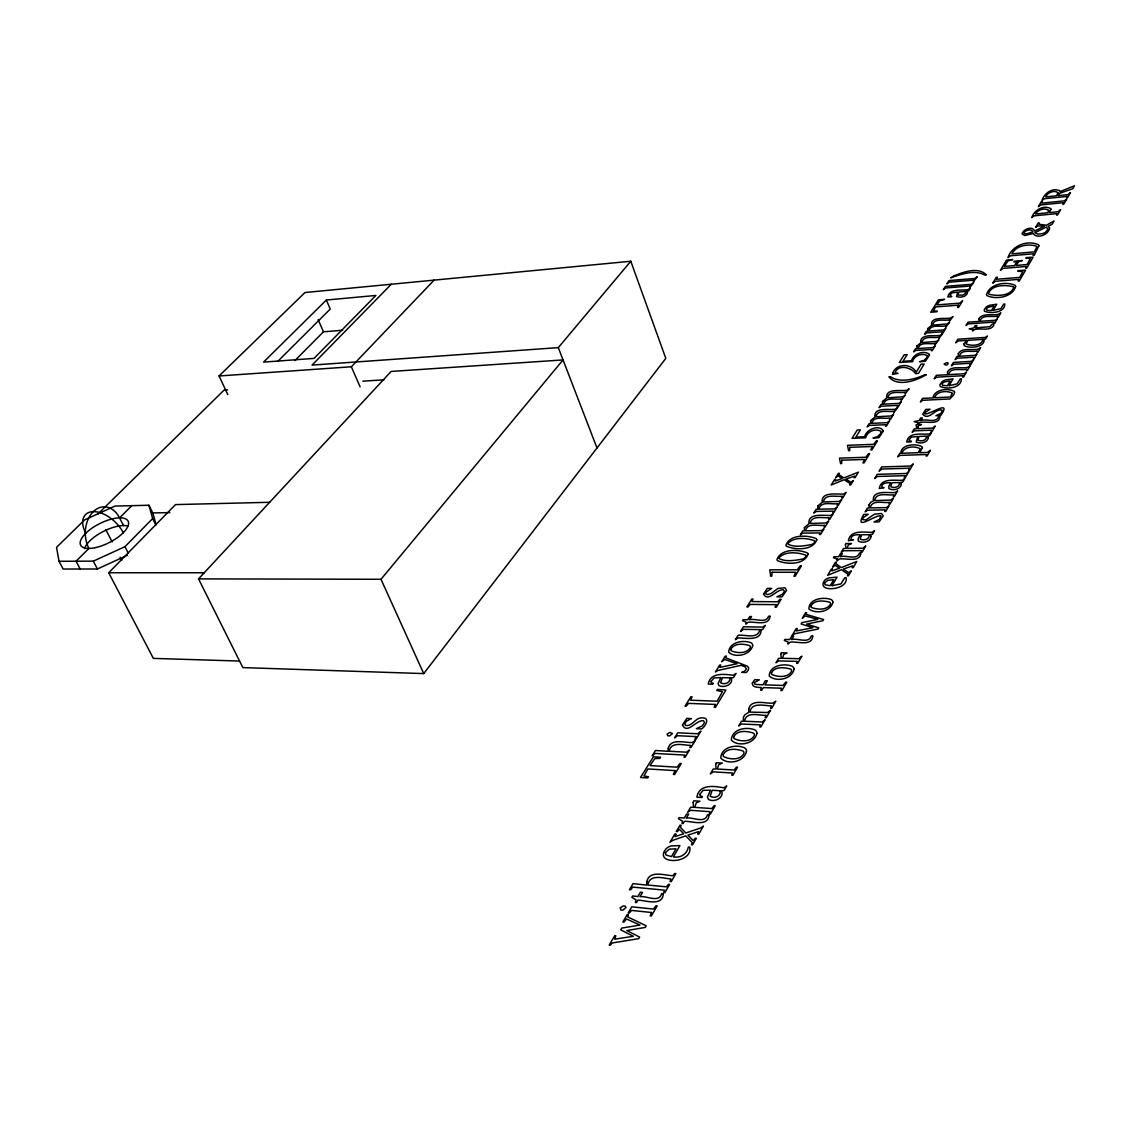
<?xml version="1.0" encoding="UTF-8"?>
<svg xmlns="http://www.w3.org/2000/svg" width="1131" height="1131" viewBox="0 0 1131 1131"><rect width="100%" height="100%" fill="white"/><g stroke="black" fill="none" stroke-linecap="round" stroke-linejoin="round"><path stroke-width="1.5" d="M673.369 856.817L679.929 845.606L671.249 845.903A7.889 4.92 -22.1 0 0 666.244 848.575C652.446 865.003 693.119 864.395 689.74 847.161L688.355 847.048C687.139 853.834 680.579 858.316 673.822 856.846M832.034 585.688L837.039 577.135L829.179 577.87A6.942 3.732 -17.7 0 0 824.852 580.104C814.772 593.026 848.971 590.721 846.073 577.701L844.8 577.701L840.969 583.865L832.43 585.688M949.065 385.699L953.051 378.871L945.841 379.846A6.277 2.941 -16 0 0 942.024 381.783L939.918 384.724L940.144 386.392C946.661 389.658 961.421 388.258 961.435 378.843L960.261 378.913L957.179 383.833L949.432 385.671M993.117 310.417L996.75 304.211L989.809 305.243A6.037 2.658 -15.6 0 0 986.161 307.067L984.224 309.767L984.493 311.251C990.756 313.867 1004.795 312.82 1004.865 303.985L1003.734 304.069L1000.907 308.565L993.47 310.403M198.533 578.888L380.991 579.284L563.04 359.927L391.114 371.449L198.533 578.888L242.84 667.601L423.729 673.595L665.806 358.386L630.787 261.247L304.988 292.519L219.046 375.973L227.769 394.521M391.284 284.234L312.043 365.101L558.304 347.627L630.787 261.247M219.046 375.973L351.345 366.783L434.106 280.135M239.461 661.055L153.349 658.383L108.703 572.753L175.503 504.596L269.645 502.291M59.024 561.301L93.308 561.146L124.961 546.683L152.657 518.564L148.91 505.246L114.966 506.066L84.599 519.892L56.55 547.333L59.024 561.301L63.138 569.034L97.407 568.992L127.407 555.264M294.937 360.549L323.48 331.807L342.693 330.224M80.16 569.006L76.046 561.23L88.911 548.422A26.197 18.874 -90 0 1 93.18 511.749A26.197 18.874 -90 0 1 119.575 517.871L131.832 505.656M277.774 361.355L330.252 309.046L326.336 300.04L375.916 295.445L314.036 358.4L263.565 362.104L326.336 300.04M97.803 514.138L224.065 390.11L227.585 389.884M362.797 381.175L383.876 379.818M152.247 512.965L169.82 512.583M108.703 572.753L204.23 572.753M93.308 561.146L97.407 568.992M105.763 529.548L112.125 541.876M120.084 557.286L121.681 560.368M124.961 546.683L128.185 552.96M119.575 517.871L123.505 525.547M148.91 505.246L152.784 512.951L156.106 524.671M152.657 518.564L155.795 524.784M380.991 579.284L423.729 673.595M318.122 319.621L323.48 331.807M351.345 366.783L360.11 386.859M558.304 347.627L596.984 447.989M84.528 548.577A26.564 10.688 -26.8 0 1 102.808 531.711A26.564 10.688 -26.8 0 1 127.845 525.986M85.744 533.295A26.31 15.283 43.7 0 1 93.435 511.622A26.31 15.283 43.7 0 1 123.265 532.743M763.51 594.058C768.472 602.922 776.827 588.445 783.472 589.887L784.419 591.329L782.525 594.199L776.898 596.843L781.988 596.871L786.568 590.382L785.013 587.781L777.93 588.403L771.427 593.337L767.765 594.595L765.8 593.959L766.055 592.135L771.766 588.389L767.313 588.374L763.51 594.058M748.736 709.236L748.708 712.346L744.834 714.764L743.491 717.068L743.293 721.21L741.441 721.267L738.656 725.975L741.498 724.01L760.371 724.858L759.778 726.936L760.852 726.979L765.093 719.655L762.04 722.002L744.509 721.225C746.135 710.932 759.17 715.654 765.899 715.343L765.107 717.747L766.182 717.789L770.579 710.197L767.539 712.53L750.037 712.092C751.366 701.743 764.542 705.857 771.384 705.9L770.593 708.289L771.653 708.331L775.838 701.121L772.996 703.1C765.941 703.892 750.885 698.35 748.736 709.236M812.722 636.046C812.1 646.918 796.323 640.994 790.088 642.196L787.925 644.119L788.194 642.125L784.278 640.443L784.872 639.453L789.721 639.552L791.7 636.188L793.623 636.216L791.629 639.595C797.185 637.686 808.806 644.147 811.224 636.018L812.722 636.046M845.408 544.774L846.158 548.365L843.5 548.507L841.195 552.423L843.74 550.712L861.497 550.599L861.059 552.31L862.076 552.296L865.78 545.905L862.882 548.224L847.303 548.337L848.208 544.972L851.473 543.516L845.875 543.559L845.408 544.774M760.965 629.599C761.969 641.616 744.806 637.926 738.076 637.898L735.376 639.722L738.119 635.311C744.693 634.265 757.996 639.778 759.82 629.614L743.378 629.331L740.494 631.48L743.392 626.786L762.633 627.097L765.291 625.302L762.732 629.5L760.965 629.599M1013.701 287.486C1010.548 296.421 996.567 296.237 988.918 294.201L988.522 293.452C991.774 284.531 1005.586 284.729 1013.277 286.751L1013.701 287.486M972.759 329.729L972.731 331.044L974.441 329.63C980.026 327.523 990.756 331.934 993.866 324.993L993.711 323.933L992.396 324.017L989.682 326.76L975.516 327.806L976.915 325.431L975.233 325.558L973.833 327.919L969.14 328.895L972.759 329.729M983.051 339.342C981.835 346.1 970.836 346.242 966.03 343.866L967.938 340.332L983.051 339.342M849.805 447.31L849.692 450.633L848.603 450.675L847.487 445.303L873.712 444.327L876.355 440.892L877.458 440.85L871.944 449.898L870.842 449.94L872.397 446.491L849.805 447.31M824.372 583.172L825.178 584.812L830.253 585.66L833.745 579.694L827.623 580.373L824.372 583.172M769.999 616.268C769.137 626.673 754.165 621.131 748.029 622.304L745.895 624.156L746.206 622.248L742.487 620.636L743.081 619.689L747.747 619.76L749.754 616.508L751.592 616.536L749.584 619.788C755.027 617.964 766.083 624.029 768.571 616.254L769.999 616.268M841.789 460.19L841.662 463.569L840.559 463.611L839.485 458.14L865.837 457.263L868.509 453.771L869.626 453.729L864.027 462.918L862.925 462.947L864.494 459.455L841.789 460.19M668.237 748.383L668.11 751.295L655.471 750.489L652.177 755.777L655.259 753.444L684.707 755.07L684.029 757.176L685.075 757.233L689.443 750.051L686.475 752.172L669.213 751.238C671.022 740.946 683.718 745.428 690.603 745.386L689.868 747.577L690.9 747.633L695.169 740.635L692.356 742.516C685.202 742.996 670.754 737.822 668.237 748.383M1036.759 246.911L1034.413 251.845L1011.892 253.839C1016.189 245.427 1028.192 243.504 1036.349 246.162L1036.759 246.911M816.836 539.699C812.977 550.698 795.39 550.048 786.413 546.231L785.889 545.199C789.848 534.242 807.322 534.85 816.313 538.653L816.836 539.699M780.772 654.156L781.365 658.299L778.595 658.369L776.007 662.766L778.736 660.9L797.214 661.381L796.676 663.317L797.723 663.346L801.893 656.15L798.769 658.694L782.553 658.299L783.656 654.481L787.134 652.926L781.309 652.785L780.772 654.156M808.071 554.119C804.212 565.231 786.455 564.595 777.449 560.637L776.926 559.576C780.871 548.507 798.528 549.086 807.548 553.045L808.071 554.119M646.805 881.657L646.621 885.092L633.049 883.636L629.416 889.744L630.518 889.843L632.766 887.1L664.448 890.168L663.671 892.642L664.802 892.741L669.609 884.442L668.492 884.343L666.385 886.831L647.823 885.05C649.505 873.5 663.346 878.335 670.923 878.999L670.103 881.558L671.22 881.657L675.9 873.584L674.783 873.485L672.846 875.691C665.099 875.55 649.208 869.767 646.805 881.657M682.502 724.872C687.125 735.291 696.696 719.019 703.623 720.815L704.528 722.539L702.379 725.819L696.343 728.675L701.644 728.93C705.179 726.668 710.395 717.817 702.775 717.902C695.565 716.729 692.596 726.795 685.64 725.438L684.764 723.939L686.574 721.083L691.479 718.581L686.828 718.383L682.502 724.872M729.976 677.879C730.612 682.898 724.264 685.132 720.617 682.742L722.455 677.639L729.976 677.879M711.201 681.244L711.13 682.672L713.407 683.322L712.855 684.227L708.246 684.071C710.395 672.068 724.547 674.189 733.312 675.249L736.041 673.412L733.51 677.582L731.192 677.822C733.948 684.354 723.996 688.341 719.019 685.612L718.058 683.647L720.871 677.596L714.014 677.964L711.201 681.244M720.235 790.781C721.069 796.295 714.128 799.108 710.169 796.083L712.177 790.258L720.235 790.781M700.103 794.047L700.004 795.701L702.45 796.507L701.842 797.539L696.922 797.214C698.916 783.939 714.212 785.918 723.812 787.855L726.752 785.833L724.01 790.555L721.536 790.753C724.618 797.92 714.014 802.854 708.444 799.363L707.426 797.058L710.48 790.145L703.143 790.343L700.103 794.047M917.863 422.641L917.778 424.153L919.616 422.584C924.889 420.647 939.211 425.822 939.903 416.731L938.532 416.788C936.143 423.602 925.752 418.371 920.818 420.548L922.387 417.905L920.62 417.975L919.065 420.619L914.145 421.58L917.863 422.641M708.981 814.97C708.374 827.298 691.564 821.035 684.467 821.276L683.11 823.594L682.021 823.509L682.46 821.092L678.444 818.802L679.151 817.628L684.283 818.01L686.658 813.981L688.68 814.136L686.305 818.151C692.398 816.653 704.952 824.146 707.384 814.857L708.981 814.97M1049.554 228.08C1048.988 234.626 1036.66 239.433 1033.239 233.438L1024.813 235.559L1022.056 233.905C1023.018 229.169 1032.688 225.493 1034.568 231.021L1044.365 226.228L1037.961 225.889L1035.614 227.416L1038.216 223.005L1039.233 222.906L1038.965 224.192L1046.345 225.267L1054.078 220.941L1052.141 224.277L1048.183 226.214L1049.554 228.08M917.863 427.264L917.736 428.706L932.58 428.098L935.238 426.019L932.001 431.604L931.053 431.646L931.379 430.176L914.456 430.854L912.109 432.395L914.117 428.988L916.647 428.776L916.152 424.676L921.496 424.45L918.443 425.793L917.863 427.264M772.105 572.272L771.766 576.174L770.621 576.174L769.815 569.812L797.298 569.784L800.296 565.839L801.455 565.839L795.107 576.259L793.948 576.259L795.786 572.272L772.105 572.272M715.697 764.273L716.121 768.995L713.237 768.981L710.339 773.901L713.265 771.865L732.436 773.01L731.785 775.202L732.874 775.258L737.539 767.214L736.451 767.157L734.175 770.013L717.365 769.023L718.68 764.726L722.356 763.072L716.319 762.732L715.697 764.273M810.969 605.905L811.167 607.347C816.822 609.694 827.015 610.57 830.493 604.208A5.203 2.842 -17.8 0 0 829.588 602.159C823.778 600.717 814.334 599.529 810.969 605.905M922.415 447.678L919.729 452.725L927.674 452.386L930.417 450.223L927.095 456.005L926.077 456.033L926.445 454.506L899.979 455.397L897.675 456.825L899.668 453.432L900.856 453.375C900.615 444.398 916.053 443.069 922.076 446.802L922.415 447.678M954.578 392.203L953.956 394.422L949.927 398.96L922.783 400.289L920.38 402L922.543 398.366L933.556 397.9L933.146 396.599C936.171 389.078 947.891 388.06 954.239 391.354L954.578 392.203M663.303 893.73C662.709 906.723 645.462 900.361 637.983 900.092L636.513 902.58L635.41 902.467L635.933 899.838L631.89 897.279L632.639 896.006L637.898 896.53L640.443 892.203L642.521 892.401L639.962 896.727C646.282 895.455 659.232 903.386 661.677 893.575L663.303 893.73M967.486 292.519C966.637 297.043 960.092 297.905 956.501 296.534L957.787 292.052L951.977 292.858L949.998 295.05L951.793 296.661L947.835 296.972C949.729 287.868 961.802 290.907 968.122 289.593L970.228 288.278L968.588 290.95L966.652 291.303L967.486 292.519M964.022 343.951L964.262 345.676C969.889 348.673 985.03 347.528 984.168 339.215L985.681 338.989L987.391 336.02L985.2 337.42L957.844 339.201L955.681 342.82L958.127 340.968L966.44 340.36L964.022 343.951M693.176 802.388L693.529 807.322L690.617 807.28L687.606 812.383L690.603 810.291L709.999 811.676L709.307 813.952L710.409 814.037L715.244 805.696L714.142 805.611L711.795 808.58L694.787 807.364L696.187 802.897L699.933 801.215L693.826 800.79L693.176 802.388M978.824 318.885L979.107 321.458L968.009 322.165L966.015 325.502L968.306 323.876L994.107 322.095L993.852 323.367L994.757 323.296L997.386 318.772L995.153 320.271L980.054 321.317C981.623 313.655 992.608 317.811 997.641 315.987L997.358 317.316L998.263 317.26L1000.822 312.849L998.687 314.178C992.792 316.072 982.655 312.354 978.824 318.885M771.483 672.818L771.653 674.387C777.336 677.13 788.038 678.049 791.53 671.376A5.372 3.054 -18.7 0 0 790.654 669.128C784.716 667.361 774.876 666.131 771.483 672.818M837.251 559.096L837.053 560.891L839.089 559.11C844.956 557.583 860.196 563.252 860.847 553.059L859.39 553.073C856.987 560.693 845.818 554.699 840.503 556.721L842.326 553.639L840.46 553.653L838.651 556.735L833.943 556.763L833.406 557.654L837.251 559.096M928.353 437.598C927.646 442.829 920.111 444.059 916.181 441.995L917.764 436.481L911.374 437.16L909.126 439.775L909.225 440.85L911.445 441.175L911.035 441.896L906.694 442.051C908.476 431.533 921.949 434.728 929.159 433.993L931.506 432.466L929.625 435.718L927.477 436.029L928.353 437.598M1015.638 286.496C1012.499 297.354 995.789 299.899 986.896 295.573L986.557 294.47C989.837 283.669 1006.279 281.096 1015.228 285.408L1015.638 286.496M958.268 353.664L958.537 356.322L956.925 356.519L955.115 359.587L957.307 358.202L973.72 357.226L973.48 358.485L974.399 358.428L977.099 353.777L974.823 355.318L959.47 356.251C961.081 348.433 972.25 352.646 977.382 350.907L977.071 352.292L977.99 352.236L980.662 347.627L978.485 349.012C972.462 350.864 962.184 347.005 958.268 353.664M752.327 683.152C751.832 687.648 758.237 687.351 761.276 687.535L760.598 690.235L761.728 690.278L763.312 687.606L781.45 688.214L780.885 690.56L781.931 690.589L786.808 682.177L785.762 682.134L783.048 685.471L764.924 684.863L767.341 680.763L765.404 680.706L762.987 684.806L756.455 684.481L754.787 684.099L754.363 682.601L759.396 679.83L754.674 679.674L752.327 683.152M665.339 852.689L665.989 855.008L671.432 856.605L676.013 848.801L669.241 849.169L665.339 852.689M902.269 452.146L902.142 453.248L918.174 452.711L920.252 448.795C915.276 445.897 905.196 446.137 902.269 452.146M947.453 371.972L947.665 374.757L936.298 375.308L934.178 378.871L936.567 377.16L962.99 375.704L962.693 377.075L963.626 377.019L966.425 372.198L964.121 373.767L948.64 374.615C950.21 366.6 961.52 370.897 966.765 369.201L966.44 370.629L967.373 370.572L970.101 365.864L967.882 367.264C961.817 369.102 951.327 365.129 947.453 371.972M901.407 484.096C900.714 489.511 892.925 490.911 888.924 488.592L888.825 486.401L890.648 482.753C887.482 482.64 881.289 482.555 881.855 487.263L884.117 487.659L879.254 488.507C881.049 477.621 894.791 480.732 902.298 480.279L904.729 478.682L902.736 482.117L900.545 482.414L901.407 484.096M927.646 328.612L927.887 331.072L926.346 331.27L924.494 334.267L926.657 332.867L942.434 331.807L942.123 333.079L943.014 333.009L945.855 328.358L943.537 329.983L928.904 330.987C930.587 323.551 941.119 327.41 946.11 325.756L945.686 327.227L949.517 322.321L947.213 323.947L932.623 325.148C933.98 317.528 944.866 321.331 949.786 319.72L949.361 321.19L953.037 316.524L950.874 317.924C946.067 319.507 930.149 315.705 931.548 325.403L927.646 328.612M934.969 396.783L934.842 397.759L950.393 396.995L952.387 393.164C947.453 390.563 937.67 390.803 934.969 396.783M733.765 736.748L733.892 738.444C739.603 741.583 750.786 742.544 754.292 735.56A5.542 3.266 -19.7 0 0 753.458 733.128C747.407 731.022 737.172 729.764 733.765 736.748M1038.88 245.894L1034.13 255.366L1033.084 255.45L1033.564 253.768L1010.52 255.79L1007.961 257.642C1011.849 245.554 1027.641 239.631 1038.512 244.819L1038.88 245.894M916.831 346.086L917.043 348.602L915.488 348.786L913.594 351.854L915.799 350.44L931.69 349.437L931.379 350.737L932.269 350.681L935.167 345.916L932.821 347.585L918.075 348.518C919.757 340.968 930.389 344.884 935.45 343.259L935.012 344.771L938.914 339.752L936.581 341.406L921.878 342.552C923.235 334.833 934.22 338.65 939.211 337.095L938.758 338.607L942.519 333.843L940.328 335.257C935.408 336.769 919.39 332.952 920.79 342.806L916.831 346.086M723.204 754.646L723.317 756.385C729.043 759.622 740.353 760.612 743.859 753.529A5.584 3.322 -20 0 0 743.039 751.041C736.96 748.835 726.625 747.577 723.204 754.646M730.909 649.166L731.022 650.678C736.55 653.294 746.757 654.001 750.221 647.653A5.217 2.898 -19.4 0 0 749.443 645.518C743.661 643.822 734.288 642.804 730.909 649.166M871.096 536.405C870.418 542.018 862.331 543.615 858.245 541L858.203 538.653L860.154 534.779C856.817 534.539 850.526 534.581 851.077 539.473L853.368 539.925L848.391 540.759C850.215 529.464 864.254 532.461 872.1 532.333L874.602 530.665L872.496 534.299L870.262 534.595L871.096 536.405M868.961 504.765L869.089 507.96L867.378 508.102L865.158 511.848L867.647 510.208L885.121 509.883L884.725 511.509L885.714 511.495L889.093 505.656L886.435 507.621L870.22 507.918C871.803 499.082 883.763 503.564 889.517 502.305L888.966 504.186L889.956 504.172L893.476 498.107L890.832 500.058L874.645 500.609C875.889 491.632 888.146 495.845 893.9 494.77L893.349 496.636L894.338 496.622L897.661 490.868L895.201 492.522C889.263 493.328 871.676 489.384 873.443 500.877L870.941 502.093L868.961 504.765M882.519 401.491L882.661 404.234L881.063 404.403L879.041 407.683L881.332 406.185L897.604 405.421L897.251 406.821L898.17 406.778L901.266 401.675L898.82 403.428L883.707 404.163C885.417 396.26 896.346 400.275 901.633 398.791L901.138 400.431L905.281 395.087L902.835 396.825L887.764 397.773C889.15 389.714 900.403 393.574 905.648 392.203L905.153 393.828L909.126 388.753L906.836 390.252C901.563 391.51 885.262 387.707 886.647 398.041L882.519 401.491M870.686 420.591L870.813 423.404L869.202 423.56L867.124 426.91L869.456 425.397L885.856 424.705L885.488 426.147L886.407 426.104L889.588 420.902L887.1 422.683L871.874 423.333C873.57 415.303 884.612 419.361 889.984 417.933L889.461 419.601L890.394 419.573L893.688 414.144L891.214 415.925L876.016 416.802C877.402 408.616 888.754 412.504 894.084 411.189L893.575 412.857L897.618 407.669L895.3 409.196C889.899 410.369 873.5 406.566 874.885 417.07L870.686 420.591M1048.706 210.437L1047.674 212.784L1035.586 213.971C1037.579 209.588 1045.298 207.482 1048.706 210.437M1050.869 209.277L1049.398 212.614L1057.937 211.766L1060.652 209.588L1057.527 214.975L1056.51 215.074L1056.877 213.603L1034.285 215.823L1031.811 217.604C1034.003 210.083 1043.729 204.669 1050.685 208.556L1050.869 209.277M817.755 506.066L817.755 509.219L816.087 509.36L813.797 513.05L816.271 511.424L833.25 511.127L832.798 512.725L833.759 512.711L837.251 506.957L834.607 508.879L818.858 509.176C820.583 500.595 832.063 504.794 837.802 503.648L837.194 505.5L838.156 505.486L841.789 499.506L839.145 501.429L823.425 501.966C824.838 493.257 836.587 497.173 842.326 496.212L841.718 498.064L842.68 498.036L846.129 492.367L843.669 494.007C837.689 494.714 820.88 491.01 822.251 502.235L817.755 506.066M832.883 602.243C830.691 611.871 815.72 614.444 808.863 608.902C809.047 598.751 823.099 596.786 830.818 599.402A8.553 4.665 -17.8 0 1 832.883 602.243M804.41 527.626L804.381 530.863L802.699 531.005L800.352 534.793L802.854 533.125L819.961 532.927L819.494 534.567L820.47 534.567L824.047 528.672L821.36 530.637L805.484 530.821C807.209 522.098 818.802 526.325 824.626 525.265L824.004 527.173L824.966 527.159L828.684 521.038L826.012 522.989L810.164 523.455C811.591 514.605 823.425 518.521 829.263 517.645L828.641 519.553L829.603 519.539L833.137 513.728L830.649 515.397C824.513 515.976 807.605 512.315 808.962 523.71L804.41 527.626M794.033 669.283C791.884 679.378 776.12 682.318 769.236 676.027C769.433 665.438 783.924 663.006 791.997 666.159A8.822 5.019 -18.7 0 1 794.019 669.283M756.893 733.355C754.801 743.887 738.274 747.209 731.375 740.169C731.587 729.156 746.502 726.243 754.9 729.947A9.105 5.358 -19.7 0 1 756.893 733.355M746.502 751.295C744.424 761.941 727.671 765.376 720.786 758.123C720.984 746.983 736.027 743.944 744.509 747.817A9.175 5.457 -20 0 1 746.488 751.295M929.428 355.148L925.384 361.284L919.659 361.75L924.183 360.266L926.812 357.679L927.279 355.586C922.118 352.702 913.933 355.487 912.561 361.68L899.371 362.471L904.136 354.837L907.147 354.653L903.033 361.284L911.515 360.761C913.325 353.777 923.787 349.931 929.314 354.272L929.428 355.148M752.681 645.631C750.376 655.202 735.362 658.284 728.661 652.262C729.156 642.125 742.94 639.708 750.814 642.662A8.581 4.75 -19.4 0 1 752.681 645.631M1066.844 196.426L1066.505 197.854L1067.508 197.755L1070.506 192.581L1067.89 194.617L1058.248 195.621L1059.563 193.373L1072.739 188.736L1074.45 185.781L1060.058 191.676L1059.69 190.715C1052.367 187.35 1044.196 193.274 1042.019 200.456L1044.464 198.717L1066.844 196.426M883.311 430.982L878.9 437.711L872.976 438.065L877.713 436.538L880.512 433.739L881.077 431.42C875.719 427.956 867.067 431.293 865.682 437.81L852.053 438.333L857.27 429.978L860.38 429.851L855.87 437.103L864.635 436.764C865.993 429.37 879.536 424.026 883.311 430.982M944.3 364.055C947.835 368.027 950.549 359.319 944.3 364.055M832.345 569.077L831.879 570.901L839.442 568.257L835.173 565.246L832.515 567.126L835.399 562.22L836.403 562.22L835.936 563.775L841.294 567.606L856.747 561.471L853.156 567.691L852.138 567.691L852.689 565.868L843.387 569.034L848.731 572.753L851.318 570.858L848.434 575.835L847.416 575.835L847.981 574.223L841.478 569.699L827.666 575.311L831.342 569.077L832.345 569.077M1063.225 202.675L1062.801 204.244L1063.804 204.131L1066.731 199.098L1064.271 200.866L1041.835 203.128L1042.301 201.572L1041.298 201.686L1038.315 206.69L1040.76 204.937L1063.225 202.675M835.54 479.417L835.102 481.028L842.199 478.526L838.184 475.981L835.696 477.692L838.396 473.324L839.329 473.295L838.905 474.681L843.938 477.904L858.415 472.15L855.05 477.692L854.103 477.706L854.612 476.094L845.889 479.12L850.908 482.244L853.325 480.519L850.639 484.945L849.692 484.973L850.215 483.545L844.108 479.742L831.172 484.987L834.607 479.445L835.54 479.417M1026.185 266.464L1025.704 268.188L1026.75 268.104L1033.07 257.189L1026.241 257.599L1025.845 258.264L1030.383 258.419L1027.132 264.513L1016.387 265.417L1018.55 261.742L1022.283 260.512L1014.224 261.204L1013.843 261.855L1016.783 261.897L1014.62 265.573L1004.385 266.435L1007.933 260.922L1012.74 259.565L1006.505 260.102L1000.426 270.309L1003.013 268.415L1026.185 266.464M1018.692 279.385L1018.197 281.124L1019.243 281.039L1025.563 270.153L1018.056 270.606L1017.674 271.27L1022.806 271.454L1019.738 277.392L996.552 279.272L997.316 277.18L996.284 277.265L992.764 283.174L995.365 281.266L1018.692 279.385M806.544 612.804L806.078 614.387L823.594 619.505L822.901 620.707L806.643 624.086L818.745 627.861L818.081 629.02L794.754 633.742L792.138 635.452L796.252 628.497L797.27 628.511L796.45 630.942L812.977 627.705L801.073 623.973L801.837 622.672L817.911 619.392L805.272 615.928L802.289 618.261L805.526 612.79L806.544 612.804M893.023 372.523L892.472 374.403L898.071 373.357L895.059 373.145C896.954 364.14 911.6 366.925 915.474 373.612L918.443 373.442L924.168 364.026L921.072 364.21L916.251 372.113C911.36 363.532 897.01 363.051 893.023 372.523M970.2 363.277L969.635 365.101L970.568 365.044L973.833 359.418L971.317 361.369L953.447 362.415L951.411 365.85L953.758 364.239L970.2 363.277M675.843 834.226L675.094 836.657L683.69 833.731L679.406 829.249L677.356 831.653L676.267 831.568L680.042 825.178L681.131 825.262L680.438 827.341L685.81 832.996L700.626 828.005L703.454 826.04L698.746 834.155L697.643 834.07L698.463 831.638L687.902 835.145L693.275 840.672L695.226 838.241L696.328 838.325L692.554 844.843L691.451 844.744L692.271 842.609L685.725 835.866L672.903 840.291L669.948 842.27L674.755 834.141L675.843 834.226M726.159 656.263L725.678 657.818L747.266 666.131L748.708 667.898L748.27 670.061L746.361 672.535L741.752 672.394L744.707 671.164L746.375 668.986L745.075 666.894L741.201 665.297L717.959 670.457L715.442 671.941L719.74 665L720.744 665.028L719.896 667.389L737.087 663.756L724.745 659.472L721.748 661.748L725.169 656.234L726.159 656.263M970.313 286.016L969.79 287.627L973.72 282.524L971.359 284.305L945.375 286.383L943.282 289.734L945.629 287.981L970.313 286.016M973.876 280.149L973.367 281.76L977.269 276.699L974.908 278.452L949.008 280.573L946.93 283.895L949.277 282.156L973.876 280.149M909.296 468.22L908.631 470.298L909.593 470.27L913.283 463.908L910.554 466.057L881.643 466.933L879.112 471.16L881.827 469.04L909.296 468.22M904.956 475.699L904.277 477.805L905.252 477.777L908.971 471.358L906.228 473.507L877.232 474.327L874.687 478.597L877.402 476.462L904.956 475.699M628.355 914.682L627.606 916.873L646.183 925.794L645.236 927.42L626.828 930.559L639.637 937.09L638.732 938.659L612.323 942.957L610.33 945.219L609.199 945.092L614.741 935.705L615.872 935.832L614.614 939.182L633.303 936.298L620.707 929.838L621.739 928.084L639.934 925.073L626.489 918.952L624.001 922.048L622.884 921.935L627.238 914.569L628.355 914.682M1024.163 232.237L1024.219 233.622L1026.708 233.806L1032.956 231.813C1031.726 228.49 1025.973 230.116 1024.163 232.237M620.339 907.797L620.778 910.003L622.813 910.215L625.994 907.486L625.245 906.129L623.209 905.917L620.339 907.797M924.988 412.49L924.932 413.96C930.035 414.667 952.274 398.776 940.766 415.515L935.888 415.741L941.02 413.352L942.307 410.256C935.577 407.542 928.551 421.623 922.74 414.144L925.794 409.422L930.078 409.224L924.988 412.49M918.372 438.065L918.132 440.327C921.2 441.627 927.194 440.581 926.346 436.156L919.249 436.425L918.372 438.065M667.276 734.019L667.742 735.786L669.623 735.885L672.464 733.538L669.877 732.379L667.276 734.019M891.228 484.45L890.945 486.839C894.14 488.338 900.248 487.108 899.399 482.527L892.161 482.711L891.228 484.45M958.395 293.297L958.24 295.12L962.538 295.163L965.308 293.622L965.62 291.43L959.145 291.939L958.395 293.297M862.783 517.885L862.656 519.567L865.894 519.977L874.447 514.181L881.501 513.46L883.24 515.835L879.07 521.928L873.98 521.999L879.451 519.44L880.95 515.934C876.087 513.842 853.142 532.644 863.787 514.379L868.255 514.308L862.783 517.885M860.705 536.617L860.352 539.162C863.688 540.887 869.923 539.43 869.075 534.694L861.695 534.765L860.705 536.617M1058.022 192.765L1056.538 195.79L1045.737 196.893C1047.179 192.426 1054.855 189.711 1058.022 192.765M776.078 604.647L775.103 607.234L776.276 607.248L781.139 599.232L779.98 599.218L777.817 601.777L751.974 601.565L752.992 599.006L751.846 599.006L746.884 606.951L748.043 606.965L750.192 604.406L776.078 604.647M958.438 305.2L957.589 307.42L958.621 307.349L962.608 300.804L959.682 303.165L936.906 304.889L939.875 300.648L944.526 299.347L938.461 299.814L930.714 312.227L936.807 311.774L937.26 311.067L933.386 311.082L935.606 306.911L958.438 305.2M651.498 912.491L650.212 915.856L651.343 915.969L657.153 905.959L656.022 905.832L653.478 909.07L631.791 906.836L628.186 912.943L629.303 913.07L631.536 910.413L651.498 912.491M814.758 541.537L814.433 542.399A4.326 2.248 -18 0 1 811.45 544.548C804 545.962 794.867 547.644 787.996 544.181L787.897 543.474C793.863 536.688 806.94 537.875 814.631 540.802L814.758 541.537M805.979 555.971L805.64 556.848A4.354 2.29 -18.1 0 1 802.628 559.039C795.135 560.439 785.918 562.107 779.047 558.544L778.962 557.823C784.942 550.967 798.147 552.211 805.838 555.222L805.979 555.971M715.301 704.429L714.184 707.313L715.4 707.37L725.946 690.009L717.393 689.415L716.743 690.476L722.455 691.705L717.125 701.234L690.532 700.202L692.059 696.795L690.871 696.753L685.018 706.14L686.206 706.182L688.553 703.369L715.301 704.429M695.947 736.606L694.858 739.377L695.89 739.434L700.966 731.093L697.686 733.765L677.766 732.789L674.613 737.879L677.61 735.701L695.947 736.606M986.246 308.692L986.911 310.276L991.519 310.516L994.05 306.19L988.664 307.067L986.246 308.692M942.038 383.579L942.66 385.374L947.41 385.756L950.196 381.02L944.597 381.84L942.038 383.579M1047.829 229.324L1045.454 232.322A5.104 2.106 -15.2 0 1 1042.33 233.636L1037.82 234.145L1034.893 232.689L1046.557 227.006L1047.829 229.324M675.023 770.593L673.341 774.41L674.585 774.495L681.244 763.524L680.014 763.453L677.101 767.171L650.028 765.574L654.807 758.604L659.868 758.406L660.603 757.219L653.407 756.809L640.514 777.492L647.752 777.958L648.487 776.771L643.977 775.993L647.879 768.953L675.023 770.593M926.176 374.743C916.152 380.822 897.406 387.396 888.881 376.835L890.549 376.736C899.866 383.169 914.64 379.465 924.465 374.842L926.176 374.743M953.956 275.879L950.719 277.858C960.954 274.282 974.625 269.362 984.733 275.031L986.373 274.904C978.329 266.52 963.343 271.977 953.956 275.879M94.651 547.786A26.607 10.617 -26.8 0 0 128.453 522.027A26.607 10.617 -26.8 0 0 89.999 529.619A26.607 10.617 -26.8 0 0 94.651 547.786"/></g></svg>
